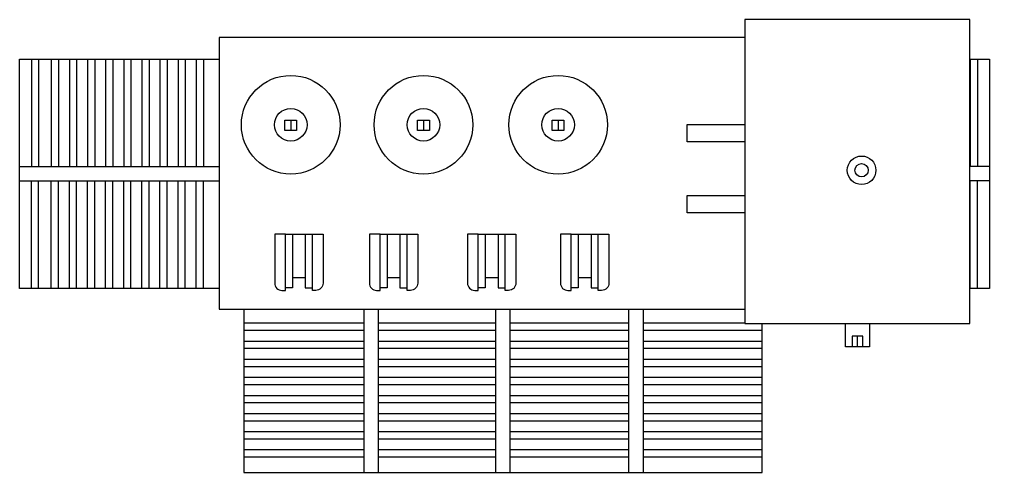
# Model space of a CAD drawing. Header units: millimetres. Extents: x 20927 to 53748, y 38421 to 54891.
# Drawn here: x 39909 to 41614, y 41455 to 42252 of the extents above; entities that cross this region are included whole.
import ezdxf

# ---------------------------------------------------------------- set-up
doc = ezdxf.new("R2010")
doc.units = ezdxf.units.MM
doc.layers.add('DETAIL', color=4, linetype='Continuous')
doc.layers.add('TRANS', color=2, linetype='Continuous')

msp = doc.modelspace()

# ---------------------------------------------------------------- linework, layer by layer
at = {"layer": 'DETAIL', "ltscale": 0.25}
for p, q in [((39930.3, 42182.5), (39930.3, 41993.6)), ((39943, 42182.5), (39943, 41993.6)), ((39965.1, 42182.5), (39965.1, 41993.6)), ((39977.8, 42182.5), (39977.8, 41993.6)), ((39996.9, 42182.5), (39996.9, 41993.6)), ((40009.7, 42182.5), (40009.7, 41993.6)), ((40028.8, 42182.5), (40028.8, 41993.6)), ((40041.5, 42182.5), (40041.5, 41993.6)), ((40060.6, 42182.5), (40060.6, 41993.6)), ((40073.3, 42182.5), (40073.3, 41993.6)), ((40092.4, 42182.5), (40092.4, 41993.6)), ((40105.2, 42182.5), (40105.2, 41993.6)), ((40124.3, 42182.5), (40124.3, 41993.6)), ((40137, 42182.5), (40137, 41993.6)), ((40156.1, 42182.5), (40156.1, 41993.6)), ((40168.8, 42182.5), (40168.8, 41993.6)), ((40187.9, 42182.5), (40187.9, 41993.6)), ((40200.7, 42182.5), (40200.7, 41993.6)), ((40219.8, 42182.5), (40219.8, 41993.6)), ((40232.5, 42182.5), (40232.5, 41993.6)), ((41580.3, 42182.5), (41580.3, 41993.6)), ((41593, 42182.5), (41593, 41993.6)), ((39909.2, 41993.6), (40260.4, 41993.6)), ((41614.2, 41993.6), (41579.7, 41993.6)), ((39909.2, 41968.2), (40260.4, 41968.2)), ((39930.3, 41779.2), (39930.3, 41968.2)), ((39943, 41779.2), (39943, 41968.2)), ((39965.1, 41779.2), (39965.1, 41968.2)), ((39977.8, 41779.2), (39977.8, 41968.2)), ((39996.9, 41779.2), (39996.9, 41968.2)), ((40009.7, 41779.2), (40009.7, 41968.2)), ((40028.8, 41779.2), (40028.8, 41968.2)), ((40041.5, 41779.2), (40041.5, 41968.2)), ((40060.6, 41779.2), (40060.6, 41968.2)), ((40073.3, 41779.2), (40073.3, 41968.2)), ((40092.4, 41779.2), (40092.4, 41968.2)), ((40105.2, 41779.2), (40105.2, 41968.2)), ((40124.3, 41779.2), (40124.3, 41968.2)), ((40137, 41779.2), (40137, 41968.2)), ((40156.1, 41779.2), (40156.1, 41968.2)), ((40168.8, 41779.2), (40168.8, 41968.2)), ((40187.9, 41779.2), (40187.9, 41968.2)), ((40200.7, 41779.2), (40200.7, 41968.2)), ((40219.8, 41779.2), (40219.8, 41968.2)), ((40232.5, 41779.2), (40232.5, 41968.2)), ((41614.2, 41968.2), (41579.7, 41968.2)), ((41580.3, 41779.2), (41580.3, 41968.2)), ((41593, 41779.2), (41593, 41968.2)), ((40376.7, 41874.8), (40424, 41874.8)), ((40543.1, 41874.8), (40590.4, 41874.8)), ((40715.4, 41874.8), (40762.7, 41874.8)), ((40879, 41874.8), (40926.3, 41874.8)), ((40514.8, 41455.2), (40514.8, 41742.7)), ((40540.2, 41455.2), (40540.2, 41742.7)), ((40746.3, 41455.2), (40746.3, 41742.7)), ((40771.8, 41455.2), (40771.8, 41742.7)), ((40980.3, 41455.2), (40980.3, 41742.7)), ((41005.8, 41455.2), (41005.8, 41742.7)), ((40303.8, 41718.4), (40514.8, 41718.4)), ((40303.8, 41705.7), (40514.8, 41705.7)), ((40540.2, 41718.4), (40746.3, 41718.4)), ((40540.2, 41705.7), (40746.3, 41705.7)), ((40771.8, 41718.4), (40980.3, 41718.4)), ((40771.8, 41705.7), (40980.3, 41705.7)), ((41005.8, 41718.4), (41184.2, 41718.4)), ((41005.8, 41705.7), (41214.3, 41705.7)), ((41382, 41676.7), (41382, 41695.4)), ((40303.8, 41686.6), (40514.8, 41686.6)), ((40303.8, 41673.9), (40514.8, 41673.9)), ((40540.2, 41686.6), (40746.3, 41686.6)), ((40540.2, 41673.9), (40746.3, 41673.9)), ((40771.8, 41686.6), (40980.3, 41686.6)), ((40771.8, 41673.9), (40980.3, 41673.9)), ((41005.8, 41686.6), (41214.3, 41686.6)), ((41005.8, 41673.9), (41214.3, 41673.9)), ((40303.8, 41654.8), (40514.8, 41654.8)), ((40540.2, 41654.8), (40746.3, 41654.8)), ((40771.8, 41654.8), (40980.3, 41654.8)), ((41005.8, 41654.8), (41214.3, 41654.8)), ((40303.8, 41642), (40514.8, 41642)), ((40540.2, 41642), (40746.3, 41642)), ((40771.8, 41642), (40980.3, 41642)), ((41005.8, 41642), (41214.3, 41642)), ((40303.8, 41622.9), (40514.8, 41622.9)), ((40540.2, 41622.9), (40746.3, 41622.9)), ((40771.8, 41622.9), (40980.3, 41622.9)), ((41005.8, 41622.9), (41214.3, 41622.9)), ((40303.8, 41610.2), (40514.8, 41610.2)), ((40540.2, 41610.2), (40746.3, 41610.2)), ((40771.8, 41610.2), (40980.3, 41610.2)), ((41005.8, 41610.2), (41214.3, 41610.2)), ((40303.8, 41591.1), (40514.8, 41591.1)), ((40540.2, 41591.1), (40746.3, 41591.1)), ((40771.8, 41591.1), (40980.3, 41591.1)), ((41005.8, 41591.1), (41214.3, 41591.1)), ((40303.8, 41578.4), (40514.8, 41578.4)), ((40540.2, 41578.4), (40746.3, 41578.4)), ((40771.8, 41578.4), (40980.3, 41578.4)), ((41005.8, 41578.4), (41214.3, 41578.4)), ((40303.8, 41559.3), (40514.8, 41559.3)), ((40540.2, 41559.3), (40746.3, 41559.3)), ((40771.8, 41559.3), (40980.3, 41559.3)), ((41005.8, 41559.3), (41214.3, 41559.3)), ((40303.8, 41546.5), (40514.8, 41546.5)), ((40540.2, 41546.5), (40746.3, 41546.5)), ((40771.8, 41546.5), (40980.3, 41546.5)), ((41005.8, 41546.5), (41214.3, 41546.5)), ((40303.8, 41527.4), (40514.8, 41527.4)), ((40540.2, 41527.4), (40746.3, 41527.4)), ((40771.8, 41527.4), (40980.3, 41527.4)), ((41005.8, 41527.4), (41214.3, 41527.4)), ((40303.8, 41514.7), (40514.8, 41514.7)), ((40540.2, 41514.7), (40746.3, 41514.7)), ((40771.8, 41514.7), (40980.3, 41514.7)), ((41005.8, 41514.7), (41214.3, 41514.7)), ((40303.8, 41495.6), (40514.8, 41495.6)), ((40303.8, 41482.9), (40514.8, 41482.9)), ((40540.2, 41495.6), (40746.3, 41495.6)), ((40540.2, 41482.9), (40746.3, 41482.9)), ((40771.8, 41495.6), (40980.3, 41495.6)), ((40771.8, 41482.9), (40980.3, 41482.9)), ((41005.8, 41495.6), (41214.3, 41495.6)), ((41005.8, 41482.9), (41214.3, 41482.9))]:
    msp.add_line(p, q, dxfattribs=at)
at = {"layer": 'DETAIL', "color": 241, "ltscale": 0.25}
for p, q in [((40386, 42075.2), (40386, 42057)), ((40619.2, 42075.2), (40619.2, 42057)), ((40855.9, 42075.2), (40855.9, 42057))]:
    msp.add_line(p, q, dxfattribs=at)
at = {"layer": 'DETAIL', "ltscale": 0.25}
msp.add_lwpolyline([(41184.2, 42252.3), (41184.2, 41717.5), (41579.7, 41717.5), (41579.7, 42252.3)], close=True, dxfattribs=at)
at = {"layer": 'DETAIL', "color": 241, "ltscale": 0.25}
for points in [[(40375.7, 42075.2), (40396.3, 42075.2), (40396.3, 42057), (40375.7, 42057)], [(40608.9, 42075.2), (40629.6, 42075.2), (40629.6, 42057), (40608.9, 42057)], [(40845.6, 42075.2), (40866.2, 42075.2), (40866.2, 42057), (40845.6, 42057)]]:
    msp.add_lwpolyline(points, close=True, dxfattribs=at)
at = {"layer": 'DETAIL', "ltscale": 0.25}
for points in [[(41184.2, 42036.8), (41082.4, 42036.8), (41082.4, 42067.7), (41184.2, 42067.7)], [(41184.2, 41912), (41082.4, 41912), (41082.4, 41942.8), (41184.2, 41942.8)], [(40389.1, 41874.8), (40389.1, 41780), (40376.7, 41780)], [(40411.5, 41874.8), (40411.5, 41780), (40424, 41780)], [(40555.5, 41874.8), (40555.5, 41780), (40543.1, 41780)], [(40577.9, 41874.8), (40577.9, 41780), (40590.4, 41780)], [(40727.9, 41874.8), (40727.9, 41780), (40715.4, 41780)], [(40750.3, 41874.8), (40750.3, 41780), (40762.7, 41780)], [(40891.4, 41874.8), (40891.4, 41780), (40879, 41780)], [(40913.8, 41874.8), (40913.8, 41780), (40926.3, 41780)], [(40389.1, 41798.3), (40411.5, 41798.3)], [(40555.5, 41798.3), (40577.9, 41798.3)], [(40727.9, 41798.3), (40750.3, 41798.3)], [(40891.4, 41798.3), (40913.8, 41798.3)], [(41403, 41717.5), (41403, 41676.7), (41360.9, 41676.7), (41360.9, 41717.5)], [(41391.5, 41676.7), (41391.5, 41695.4), (41372.5, 41695.4), (41372.5, 41676.7)]]:
    msp.add_lwpolyline(points, dxfattribs=at)
at = {"layer": 'DETAIL', "color": 241, "ltscale": 0.25}
for points in [[(40376.7, 41874.8), (40357.8, 41874.8), (40357.8, 41788.3, 0.414214), (40370.6, 41775.6), (40376.7, 41775.6)], [(40424, 41874.8), (40442.8, 41874.8), (40442.8, 41788.3, -0.414214), (40430.1, 41775.6), (40424, 41775.6)], [(40543.1, 41874.8), (40524.2, 41874.8), (40524.2, 41788.3, 0.414214), (40536.9, 41775.6), (40543.1, 41775.6)], [(40590.4, 41874.8), (40609.2, 41874.8), (40609.2, 41788.3, -0.414214), (40596.5, 41775.6), (40590.4, 41775.6)], [(40715.4, 41874.8), (40696.6, 41874.8), (40696.6, 41788.3, 0.414214), (40709.3, 41775.6), (40715.4, 41775.6)], [(40762.7, 41874.8), (40781.6, 41874.8), (40781.6, 41788.3, -0.414214), (40768.8, 41775.6), (40762.7, 41775.6)], [(40879, 41874.8), (40860.1, 41874.8), (40860.1, 41788.3, 0.414214), (40872.9, 41775.6), (40879, 41775.6)], [(40926.3, 41874.8), (40945.1, 41874.8), (40945.1, 41788.3, -0.414214), (40932.4, 41775.6), (40926.3, 41775.6)]]:
    msp.add_lwpolyline(points, format="xyb", close=True, dxfattribs=at)
at = {"layer": 'DETAIL', "ltscale": 0.25}
for centre in [(40386, 42067), (40619.2, 42067), (40855.9, 42067)]:
    msp.add_circle(centre, 86.7, dxfattribs=at)
at = {"layer": 'DETAIL', "color": 241, "ltscale": 0.25}
for centre, radius in [((40386, 42067), 28.6), ((40619.2, 42067), 28.6), ((40855.9, 42067), 28.6), ((41389.2, 41986.9), 25.1), ((41389.2, 41986.9), 11.7)]:
    msp.add_circle(centre, radius, dxfattribs=at)
at = {"layer": 'TRANS', "ltscale": 0.25}
for points in [[(41184.2, 42220.2), (40260.4, 42220.2), (40260.4, 41742.7), (41184.2, 41742.7)], [(40260.4, 41779.2), (39909.2, 41779.2), (39909.2, 42182.5), (40260.4, 42182.5)], [(41579.7, 42182.5), (41614.2, 42182.5), (41614.2, 41779.2), (41579.7, 41779.2)], [(40303.8, 41742.7), (40303.8, 41455.2), (41214.3, 41455.2), (41214.3, 41717.5)]]:
    msp.add_lwpolyline(points, dxfattribs=at)

doc.saveas('drawing.dxf')
